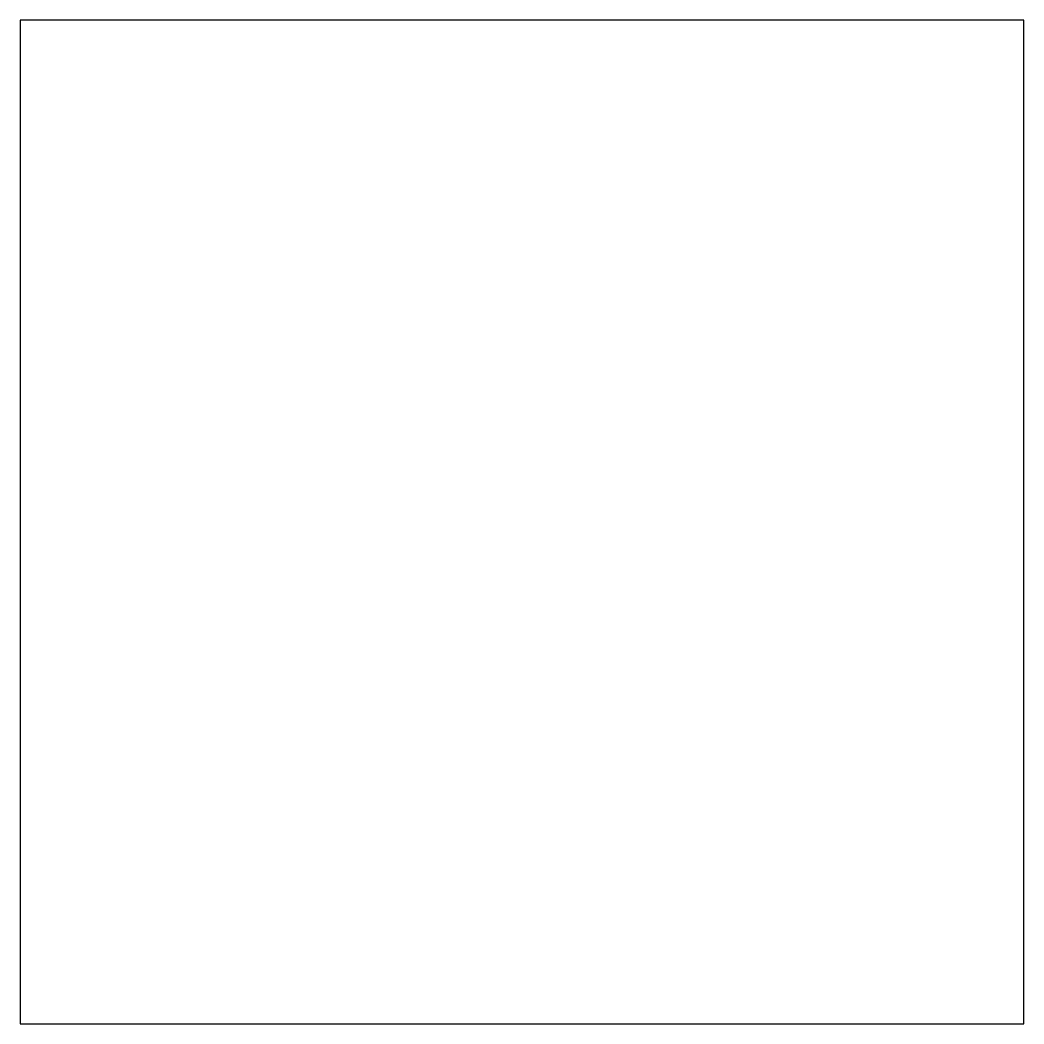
# Model space of a CAD drawing. Extents: x -1 to 1, y -1 to 1.
import ezdxf

# ---------------------------------------------------------------- set-up
doc = ezdxf.new("R2010")
doc.units = 0

# ---------------------------------------------------------------- blocks, each defined once
blk = doc.blocks.new('Plane')
at = {"layer": 'Meshes'}
mesh = blk.add_polyface(dxfattribs=at)
corners = [(1, 1), (1, -1), (-1, -1), (-1, 1)]
mesh.append_faces([[corners[k] for k in face] for face in [(0, 3, 2, 1)]], dxfattribs={"color": 254})

msp = doc.modelspace()

# ---------------------------------------------------------------- block references
at = {"layer": '1'}
msp.add_blockref('Plane', (0, 0), dxfattribs=at)

doc.saveas('drawing.dxf')
